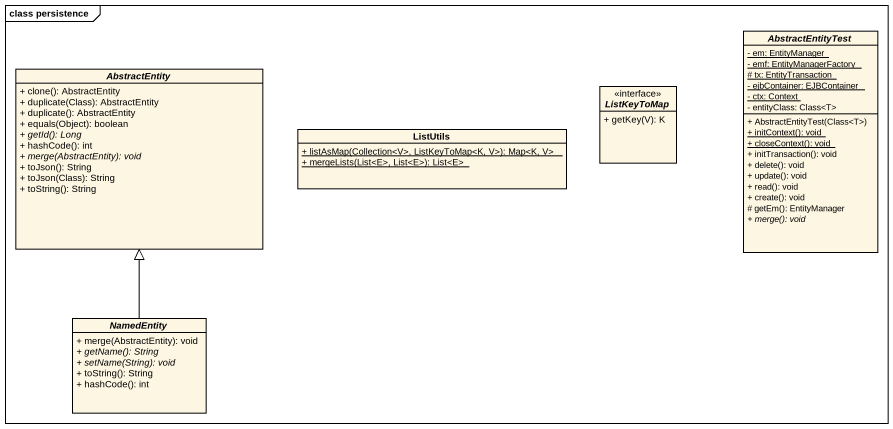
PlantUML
@startuml
mainframe class persistence
hide circle
hide empty members
skinparam classAttributeIconSize 0
abstract class AbstractEntityTest {
  {static} - em: EntityManager
  {static} - emf: EntityManagerFactory
  {static} # tx: EntityTransaction
  {static} - ejbContainer: EJBContainer
  {static} - ctx: Context
  - entityClass: Class<T>
  + AbstractEntityTest(Class<T>)
  {static} + initContext(): void
  {static} + closeContext(): void
  + initTransaction(): void
  + delete(): void
  + update(): void
  + read(): void
  + create(): void
  # getEm(): EntityManager
  {abstract} + merge(): void
}
abstract class AbstractEntity {
  + clone(): AbstractEntity
  + duplicate(Class): AbstractEntity
  + duplicate(): AbstractEntity
  + equals(Object): boolean
  {abstract} + getId(): Long
  + hashCode(): int
  {abstract} + merge(AbstractEntity): void
  + toJson(): String
  + toJson(Class): String
  + toString(): String
}
interface ListKeyToMap <<interface>> {
  + getKey(V): K
}
class ListUtils {
  {static} + listAsMap(Collection<V>, ListKeyToMap<K, V>): Map<K, V>
  {static} + mergeLists(List<E>, List<E>): List<E>
}
abstract class NamedEntity {
  + merge(AbstractEntity): void
  {abstract} + getName(): String
  {abstract} + setName(String): void
  + toString(): String
  + hashCode(): int
}
NamedEntity -up-|> AbstractEntity
@enduml
